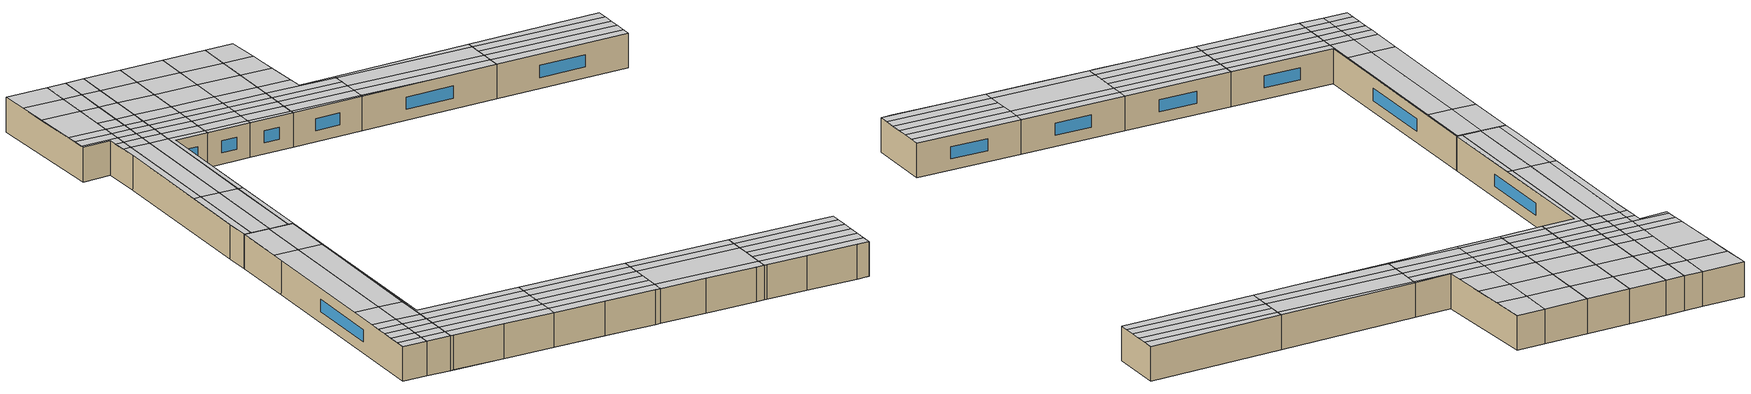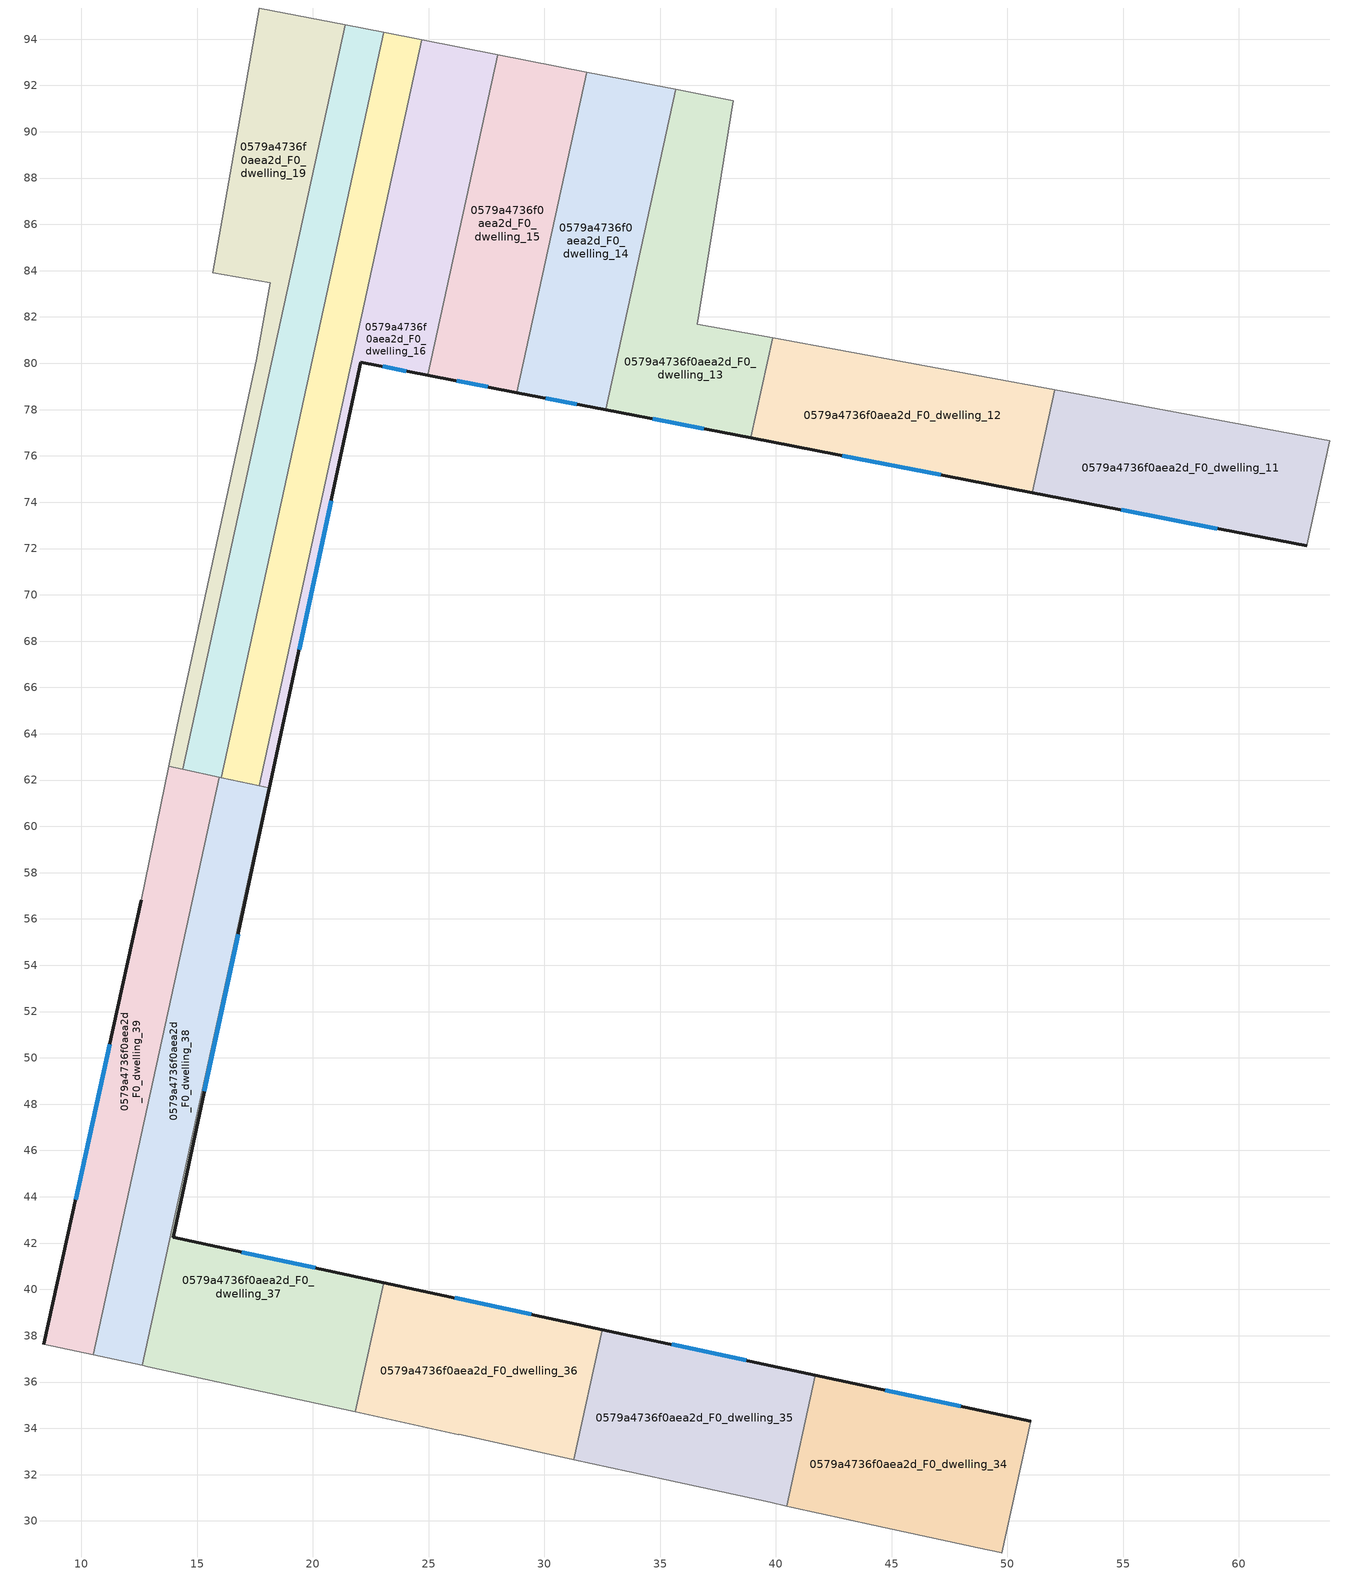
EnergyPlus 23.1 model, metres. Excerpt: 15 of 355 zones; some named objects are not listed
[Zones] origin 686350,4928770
0579a4736f0aea2d_F0_dwelling_11
 floor ground (EU_floor_Construction): 63.92,76.66 62.93,72.12 51.07,74.42 52.04,78.85 z0
 wall outside (EU_wall_Construction): 51.07,74.42 62.93,72.12 z0:3
 wall to 0579a4736f0aea2d_F0_dwelling_12 (EU_wall_Construction): 52.04,78.85 51.07,74.42 z0:3
 wall adiabatic (EU_wall_Construction): 63.92,76.66 52.04,78.85 z0:3
 wall to 0579a4736f0aea2d_F0_dwelling_10 (EU_wall_Construction): 62.93,72.12 63.92,76.66 z0:3
 window (EU_Window_Construction): 54.93,73.67 59.07,72.86 z0.98:2.02
 ceiling to 0579a4736f0aea2d_F1_dwelling_6 (EU_floor_Construction): 63.09,72.87 63.3,73.83 51.51,76.41 51.3,75.44 z3
 ceiling to 0579a4736f0aea2d_F1_dwelling_3 (EU_floor_Construction): 63.71,75.7 63.92,76.66 52.04,78.85 51.92,78.27 z3
 ceiling to 0579a4736f0aea2d_F1_dwelling_7 (EU_floor_Construction): 62.93,72.12 63.09,72.87 51.3,75.44 51.07,74.42 z3
 ceiling to 0579a4736f0aea2d_F1_dwelling_5 (EU_floor_Construction): 63.3,73.83 63.51,74.77 51.71,77.34 51.51,76.41 z3
 ceiling to 0579a4736f0aea2d_F1_dwelling_4 (EU_floor_Construction): 63.51,74.77 63.71,75.7 51.92,78.27 51.71,77.34 z3
0579a4736f0aea2d_F0_dwelling_12
 floor ground (EU_floor_Construction): 52.04,78.85 51.07,74.42 38.92,76.78 39.86,81.09 z0
 wall outside (EU_wall_Construction): 38.92,76.78 51.07,74.42 z0:3
 wall to 0579a4736f0aea2d_F0_dwelling_13 (EU_wall_Construction): 39.86,81.09 38.92,76.78 z0:3
 wall adiabatic (EU_wall_Construction): 52.04,78.85 39.86,81.09 z0:3
 window (EU_Window_Construction): 42.87,76.01 47.12,75.18 z0.98:2.02
 ceiling to 0579a4736f0aea2d_F1_dwelling_7 (EU_floor_Construction): 51.07,74.42 51.3,75.44 39.2,78.08 38.96,76.95 46.54,75.3 z3
 ceiling to 0579a4736f0aea2d_F1_dwelling_6 (EU_floor_Construction): 51.3,75.44 51.51,76.41 39.41,79.04 39.2,78.08 z3
 ceiling to 0579a4736f0aea2d_F1_dwelling_8 (EU_floor_Construction): 46.54,75.3 38.96,76.95 38.92,76.78 z3
 ceiling to 0579a4736f0aea2d_F1_dwelling_3 (EU_floor_Construction): 51.92,78.27 52.04,78.85 39.86,81.09 39.82,80.91 z3
 ceiling adiabatic (EU_roof_Construction): 51.51,76.41 51.92,78.27 39.82,80.91 39.41,79.04 z3
0579a4736f0aea2d_F0_dwelling_13
 floor ground (EU_floor_Construction): 38.16,91.35 36.61,81.7 39.86,81.09 38.92,76.78 32.66,77.99 35.67,91.83 z0
 wall outside (EU_wall_Construction): 32.66,77.99 38.92,76.78 z0:3
 wall to 0579a4736f0aea2d_F0_dwelling_14 (EU_wall_Construction): 35.67,91.83 32.66,77.99 z0:3
 wall adiabatic (EU_wall_Construction): 39.86,81.09 36.61,81.7 38.16,91.35 35.67,91.83 z0:3
 window (EU_Window_Construction): 34.69,77.6 36.88,77.17 z0.98:2.02
 ceiling to 0579a4736f0aea2d_F1_dwelling_6 (EU_floor_Construction): 39.2,78.08 39.41,79.04 33.18,80.4 32.97,79.44 z3
 ceiling to 0579a4736f0aea2d_F1_dwelling_4 (EU_floor_Construction): 39.62,79.98 39.82,80.91 33.59,82.27 33.38,81.34 z3
 ceiling adiabatic (EU_roof_Construction): 39.41,79.04 39.62,79.98 33.38,81.34 33.18,80.4 z3
 ceiling to 0579a4736f0aea2d_F1_dwelling_7 (EU_floor_Construction): 38.96,76.95 39.2,78.08 32.97,79.44 32.72,78.31 z3
 ceiling to 0579a4736f0aea2d_F1_dwelling_2 (EU_floor_Construction): 36.82,83 37.25,85.7 34.47,86.31 33.89,83.63 z3
 ceiling to 0579a4736f0aea2d_F1_dwelling_1 (EU_floor_Construction): 37.25,85.7 37.69,88.41 35.05,88.98 34.47,86.31 z3
 ceiling to 0579a4736f0aea2d_F1_dwelling_0 (EU_floor_Construction): 37.69,88.41 38.16,91.35 35.67,91.83 35.05,88.98 z3
 ceiling to 0579a4736f0aea2d_F1_dwelling_8 (EU_floor_Construction): 38.92,76.78 38.96,76.95 32.72,78.31 32.66,77.99 z3
 ceiling to 0579a4736f0aea2d_F1_dwelling_3 (EU_floor_Construction): 39.82,80.91 39.86,81.09 36.61,81.7 36.82,83 33.89,83.63 33.59,82.27 z3
0579a4736f0aea2d_F0_dwelling_14
 floor ground (EU_floor_Construction): 35.67,91.83 32.66,77.99 28.81,78.74 31.83,92.58 z0
 wall outside (EU_wall_Construction): 28.81,78.74 32.66,77.99 z0:3
 wall to 0579a4736f0aea2d_F0_dwelling_15 (EU_wall_Construction): 31.83,92.58 28.81,78.74 z0:3
 wall adiabatic (EU_wall_Construction): 35.67,91.83 31.83,92.58 z0:3
 window (EU_Window_Construction): 30.06,78.5 31.41,78.24 z0.98:2.02
 ceiling to 0579a4736f0aea2d_F1_dwelling_0 (EU_floor_Construction): 35.05,88.98 35.67,91.83 31.83,92.58 31.23,89.82 z3
 ceiling to 0579a4736f0aea2d_F1_dwelling_2 (EU_floor_Construction): 33.89,83.63 34.47,86.31 30.65,87.14 30.06,84.47 z3
 ceiling to 0579a4736f0aea2d_F1_dwelling_1 (EU_floor_Construction): 34.47,86.31 35.05,88.98 31.23,89.82 30.65,87.14 z3
 ceiling to 0579a4736f0aea2d_F1_dwelling_3 (EU_floor_Construction): 33.59,82.27 33.89,83.63 30.06,84.47 29.76,83.1 z3
 ceiling to 0579a4736f0aea2d_F1_dwelling_7 (EU_floor_Construction): 32.72,78.31 32.97,79.44 29.15,80.27 28.9,79.14 z3
 ceiling to 0579a4736f0aea2d_F1_dwelling_6 (EU_floor_Construction): 32.97,79.44 33.18,80.4 29.36,81.24 29.15,80.27 z3
 ceiling to 0579a4736f0aea2d_F1_dwelling_5 (EU_floor_Construction): 33.18,80.4 33.38,81.34 29.56,82.17 29.36,81.24 z3
 ceiling to 0579a4736f0aea2d_F1_dwelling_4 (EU_floor_Construction): 33.38,81.34 33.59,82.27 29.76,83.1 29.56,82.17 z3
 ceiling to 0579a4736f0aea2d_F1_dwelling_8 (EU_floor_Construction): 32.66,77.99 32.72,78.31 28.9,79.14 28.81,78.74 z3
0579a4736f0aea2d_F0_dwelling_15
 floor ground (EU_floor_Construction): 31.83,92.58 28.81,78.74 24.97,79.48 27.99,93.33 z0
 wall outside (EU_wall_Construction): 24.97,79.48 28.81,78.74 z0:3
 wall to 0579a4736f0aea2d_F0_dwelling_16 (EU_wall_Construction): 27.99,93.33 24.97,79.48 z0:3
 wall adiabatic (EU_wall_Construction): 31.83,92.58 27.99,93.33 z0:3
 window (EU_Window_Construction): 26.22,79.24 27.56,78.98 z0.98:2.02
 ceiling to 0579a4736f0aea2d_F1_dwelling_1 (EU_floor_Construction): 30.65,87.14 31.23,89.82 27.41,90.65 26.82,87.97 z3
 ceiling to 0579a4736f0aea2d_F1_dwelling_0 (EU_floor_Construction): 31.23,89.82 31.83,92.58 27.99,93.33 27.41,90.65 z3
 ceiling to 0579a4736f0aea2d_F1_dwelling_2 (EU_floor_Construction): 30.06,84.47 30.65,87.14 26.82,87.97 26.24,85.3 z3
 ceiling to 0579a4736f0aea2d_F1_dwelling_6 (EU_floor_Construction): 29.15,80.27 29.36,81.24 25.54,82.07 25.33,81.11 z3
 ceiling to 0579a4736f0aea2d_F1_dwelling_3 (EU_floor_Construction): 29.76,83.1 30.06,84.47 26.24,85.3 25.94,83.94 z3
 ceiling to 0579a4736f0aea2d_F1_dwelling_8 (EU_floor_Construction): 28.81,78.74 28.9,79.14 25.08,79.98 24.97,79.48 z3
 ceiling to 0579a4736f0aea2d_F1_dwelling_7 (EU_floor_Construction): 28.9,79.14 29.15,80.27 25.33,81.11 25.08,79.98 z3
 ceiling to 0579a4736f0aea2d_F1_dwelling_4 (EU_floor_Construction): 29.56,82.17 29.76,83.1 25.94,83.94 25.74,83 z3
 ceiling to 0579a4736f0aea2d_F1_dwelling_5 (EU_floor_Construction): 29.36,81.24 29.56,82.17 25.74,83 25.54,82.07 z3
0579a4736f0aea2d_F0_dwelling_16
 floor ground (EU_floor_Construction): 27.99,93.33 24.97,79.48 22.08,80.05 18.13,61.65 17.68,61.75 24.71,93.97 z0
 wall outside (EU_wall_Construction): 18.13,61.65 22.08,80.05 24.97,79.48 z0:3
 wall to 0579a4736f0aea2d_F0_dwelling_17 (EU_wall_Construction): 24.71,93.97 17.68,61.75 z0:3
 wall adiabatic (EU_wall_Construction): 27.99,93.33 24.71,93.97 z0:3
 wall to 0579a4736f0aea2d_F0_dwelling_38 (EU_wall_Construction): 17.68,61.75 18.08,61.66 z0:3
 wall to 0579a4736f0aea2d_F0_dwelling_37 (EU_wall_Construction): 18.08,61.66 18.13,61.65 z0:3
 window (EU_Window_Construction): 23.02,79.86 24.03,79.67 / 19.41,67.63 20.79,74.06 z0.98:2.02
 ceiling to 0579a4736f0aea2d_F1_dwelling_8 (EU_floor_Construction): 19.83,69.57 22.08,80.05 24.97,79.48 25.08,79.98 21.81,80.69 19.41,69.66 z3
 ceiling to 0579a4736f0aea2d_F1_dwelling_9 (EU_floor_Construction): 18.13,61.65 19.83,69.57 19.41,69.66 17.68,61.75 z3
 ceiling to 0579a4736f0aea2d_F1_dwelling_1 (EU_floor_Construction): 26.82,87.97 27.41,90.65 24.14,91.36 23.56,88.69 z3
 ceiling to 0579a4736f0aea2d_F1_dwelling_3 (EU_floor_Construction): 25.94,83.94 26.24,85.3 22.97,86.01 22.68,84.65 z3
 ceiling to 0579a4736f0aea2d_F1_dwelling_0 (EU_floor_Construction): 27.41,90.65 27.99,93.33 24.71,93.97 24.14,91.36 z3
 ceiling to 0579a4736f0aea2d_F1_dwelling_2 (EU_floor_Construction): 26.24,85.3 26.82,87.97 23.56,88.69 22.97,86.01 z3
 ceiling to 0579a4736f0aea2d_F1_dwelling_6 (EU_floor_Construction): 25.33,81.11 25.54,82.07 22.27,82.78 22.06,81.82 z3
 ceiling to 0579a4736f0aea2d_F1_dwelling_7 (EU_floor_Construction): 25.08,79.98 25.33,81.11 22.06,81.82 21.81,80.69 z3
 ceiling to 0579a4736f0aea2d_F1_dwelling_4 (EU_floor_Construction): 25.74,83 25.94,83.94 22.68,84.65 22.47,83.72 z3
 ceiling adiabatic (EU_roof_Construction): 25.54,82.07 25.74,83 22.47,83.72 22.27,82.78 z3
0579a4736f0aea2d_F0_dwelling_17
 floor ground (EU_floor_Construction): 24.71,93.97 17.68,61.75 16.04,62.11 23.06,94.29 z0
 wall to 0579a4736f0aea2d_F0_dwelling_18 (EU_wall_Construction): 23.06,94.29 16.04,62.11 z0:3
 wall adiabatic (EU_wall_Construction): 24.71,93.97 23.06,94.29 z0:3
 wall to 0579a4736f0aea2d_F0_dwelling_38 (EU_wall_Construction): 16.04,62.11 17.68,61.75 z0:3
 ceiling to 0579a4736f0aea2d_F1_dwelling_9 (EU_floor_Construction): 17.68,61.75 19.41,69.66 17.76,70.02 16.04,62.11 z3
 ceiling to 0579a4736f0aea2d_F1_dwelling_8 (EU_floor_Construction): 19.41,69.66 21.81,80.69 20.17,81.05 17.76,70.02 z3
 ceiling to 0579a4736f0aea2d_F1_dwelling_2 (EU_floor_Construction): 22.97,86.01 23.56,88.69 21.91,89.04 21.33,86.37 z3
 ceiling to 0579a4736f0aea2d_F1_dwelling_6 (EU_floor_Construction): 22.06,81.82 22.27,82.78 20.63,83.14 20.42,82.18 z3
 ceiling to 0579a4736f0aea2d_F1_dwelling_1 (EU_floor_Construction): 23.56,88.69 24.14,91.36 22.5,91.72 21.91,89.04 z3
 ceiling to 0579a4736f0aea2d_F1_dwelling_3 (EU_floor_Construction): 22.68,84.65 22.97,86.01 21.33,86.37 21.03,85.01 z3
 ceiling to 0579a4736f0aea2d_F1_dwelling_0 (EU_floor_Construction): 24.14,91.36 24.71,93.97 23.06,94.29 22.5,91.72 z3
 ceiling to 0579a4736f0aea2d_F1_dwelling_7 (EU_floor_Construction): 21.81,80.69 22.06,81.82 20.42,82.18 20.17,81.05 z3
 ceiling adiabatic (EU_roof_Construction): 22.27,82.78 22.47,83.72 20.83,84.08 20.63,83.14 z3
 ceiling to 0579a4736f0aea2d_F1_dwelling_4 (EU_floor_Construction): 22.47,83.72 22.68,84.65 21.03,85.01 20.83,84.08 z3
0579a4736f0aea2d_F0_dwelling_18
 floor ground (EU_floor_Construction): 23.06,94.29 16.04,62.11 14.39,62.47 21.41,94.62 z0
 wall to 0579a4736f0aea2d_F0_dwelling_19 (EU_wall_Construction): 21.41,94.62 14.39,62.47 z0:3
 wall adiabatic (EU_wall_Construction): 23.06,94.29 21.41,94.62 z0:3
 wall to 0579a4736f0aea2d_F0_dwelling_39 (EU_wall_Construction): 14.39,62.47 15.96,62.12 z0:3
 wall to 0579a4736f0aea2d_F0_dwelling_38 (EU_wall_Construction): 15.96,62.12 16.04,62.11 z0:3
 ceiling to 0579a4736f0aea2d_F1_dwelling_5 (EU_floor_Construction): 20.63,83.14 20.83,84.08 19.18,84.43 18.98,83.5 z3
 ceiling to 0579a4736f0aea2d_F1_dwelling_8 (EU_floor_Construction): 17.76,70.02 20.17,81.05 18.52,81.41 16.12,70.38 z3
 ceiling to 0579a4736f0aea2d_F1_dwelling_9 (EU_floor_Construction): 16.04,62.11 17.76,70.02 16.12,70.38 14.39,62.47 z3
 ceiling to 0579a4736f0aea2d_F1_dwelling_1 (EU_floor_Construction): 21.91,89.04 22.5,91.72 20.85,92.08 20.27,89.4 z3
 ceiling to 0579a4736f0aea2d_F1_dwelling_7 (EU_floor_Construction): 20.17,81.05 20.42,82.18 18.77,82.54 18.52,81.41 z3
 ceiling to 0579a4736f0aea2d_F1_dwelling_2 (EU_floor_Construction): 21.33,86.37 21.91,89.04 20.27,89.4 19.69,86.73 z3
 ceiling to 0579a4736f0aea2d_F1_dwelling_0 (EU_floor_Construction): 22.5,91.72 23.06,94.29 21.41,94.62 20.85,92.08 z3
 ceiling adiabatic (EU_roof_Construction): 20.42,82.18 20.63,83.14 18.98,83.5 18.77,82.54 z3
 ceiling to 0579a4736f0aea2d_F1_dwelling_3 (EU_floor_Construction): 21.03,85.01 21.33,86.37 19.69,86.73 19.39,85.37 z3
 ceiling to 0579a4736f0aea2d_F1_dwelling_4 (EU_floor_Construction): 20.83,84.08 21.03,85.01 19.39,85.37 19.18,84.43 z3
0579a4736f0aea2d_F0_dwelling_19
 floor ground (EU_floor_Construction): 21.41,94.62 14.39,62.47 13.78,62.6 14.23,64.78 17.56,80.11 18.16,83.49 15.69,83.92 17.68,95.35 z0
 wall adiabatic (EU_wall_Construction): 21.41,94.62 17.68,95.35 15.69,83.92 18.16,83.49 17.56,80.11 14.23,64.78 13.78,62.6 z0:3
 wall to 0579a4736f0aea2d_F0_dwelling_39 (EU_wall_Construction): 13.78,62.6 14.39,62.47 z0:3
 ceiling to 0579a4736f0aea2d_F1_dwelling_1 (EU_floor_Construction): 20.27,89.4 20.85,92.08 17.25,92.87 16.78,90.17 z3
 ceiling to 0579a4736f0aea2d_F1_dwelling_5 (EU_floor_Construction): 18.98,83.5 19.18,84.43 15.9,85.15 15.74,84.21 z3
 ceiling to 0579a4736f0aea2d_F1_dwelling_0 (EU_floor_Construction): 20.85,92.08 21.41,94.62 17.68,95.35 17.25,92.87 z3
 ceiling to 0579a4736f0aea2d_F1_dwelling_8 (EU_floor_Construction): 16.12,70.38 18.52,81.41 17.82,81.56 17.56,80.11 15.47,70.52 z3
 ceiling to 0579a4736f0aea2d_F1_dwelling_9 (EU_floor_Construction): 14.39,62.47 16.12,70.38 15.47,70.52 14.23,64.78 13.78,62.6 z3
 ceiling to 0579a4736f0aea2d_F1_dwelling_7 (EU_floor_Construction): 18.52,81.41 18.77,82.54 18.02,82.7 17.82,81.56 z3
 ceiling to 0579a4736f0aea2d_F1_dwelling_4 (EU_floor_Construction): 19.18,84.43 19.39,85.37 16.07,86.09 15.9,85.15 z3
 ceiling adiabatic (EU_roof_Construction): 17.56,80.11 18.02,82.7 18.77,82.54 18.98,83.5 15.74,84.21 16.07,86.09 19.39,85.37 20.27,89.4 16.78,90.17 15.69,83.92 18.16,83.49 z3
0579a4736f0aea2d_F0_dwelling_34
 floor ground (EU_floor_Construction): 51.01,34.3 49.77,28.62 40.67,30.6 40.48,30.64 41.71,36.29 z0
 wall outside (EU_wall_Construction): 51.01,34.3 41.71,36.29 z0:3
 wall to 0579a4736f0aea2d_F0_dwelling_35 (EU_wall_Construction): 41.71,36.29 40.48,30.64 z0:3
 wall to 0579a4736f0aea2d_F0_dwelling_33 (EU_wall_Construction): 49.77,28.62 51.01,34.3 z0:3
 wall to 0579a4736f0aea2d_F0_dwelling_51 (EU_wall_Construction): 44.23,29.82 48.71,28.84 z0:3
 wall to 0579a4736f0aea2d_F0_dwelling_52 (EU_wall_Construction): 40.48,30.64 40.67,30.6 44.23,29.82 z0:3
 wall to 0579a4736f0aea2d_F0_dwelling_50 (EU_wall_Construction): 48.71,28.84 49.77,28.62 z0:3
 window (EU_Window_Construction): 47.98,34.95 44.73,35.64 z0.98:2.02
 ceiling to 0579a4736f0aea2d_F1_dwelling_13 (EU_floor_Construction): 50.39,31.48 50.61,32.46 41.32,34.48 41.1,33.5 z3
 ceiling to 0579a4736f0aea2d_F1_dwelling_12 (EU_floor_Construction): 50.61,32.46 50.82,33.43 41.53,35.46 41.32,34.48 z3
 ceiling to 0579a4736f0aea2d_F1_dwelling_15 (EU_floor_Construction): 49.97,29.52 50.18,30.5 40.89,32.53 40.68,31.55 z3
 ceiling to 0579a4736f0aea2d_F1_dwelling_14 (EU_floor_Construction): 50.18,30.5 50.39,31.48 41.1,33.5 40.89,32.53 z3
 ceiling adiabatic (EU_roof_Construction): 50.82,33.43 51.01,34.3 41.71,36.29 41.53,35.46 z3
 ceiling to 0579a4736f0aea2d_F1_dwelling_16 (EU_floor_Construction): 49.77,28.62 49.97,29.52 40.68,31.55 40.48,30.64 40.67,30.6 z3
0579a4736f0aea2d_F0_dwelling_35
 floor ground (EU_floor_Construction): 41.71,36.29 40.48,30.64 31.28,32.65 32.51,38.27 z0
 wall outside (EU_wall_Construction): 41.71,36.29 32.51,38.27 z0:3
 wall to 0579a4736f0aea2d_F0_dwelling_36 (EU_wall_Construction): 32.51,38.27 31.28,32.65 z0:3
 wall to 0579a4736f0aea2d_F0_dwelling_53 (EU_wall_Construction): 35.27,31.78 39.75,30.8 z0:3
 wall to 0579a4736f0aea2d_F0_dwelling_54 (EU_wall_Construction): 31.28,32.65 35.27,31.78 z0:3
 wall to 0579a4736f0aea2d_F0_dwelling_52 (EU_wall_Construction): 39.75,30.8 40.48,30.64 z0:3
 window (EU_Window_Construction): 38.72,36.93 35.5,37.62 z0.98:2.02
 ceiling to 0579a4736f0aea2d_F1_dwelling_12 (EU_floor_Construction): 41.32,34.48 41.53,35.46 32.33,37.47 32.12,36.49 z3
 ceiling to 0579a4736f0aea2d_F1_dwelling_16 (EU_floor_Construction): 40.48,30.64 40.68,31.55 31.48,33.55 31.28,32.65 z3
 ceiling adiabatic (EU_roof_Construction): 40.68,31.55 41.32,34.48 32.12,36.49 32.33,37.47 41.53,35.46 41.71,36.29 32.51,38.27 31.48,33.55 z3
0579a4736f0aea2d_F0_dwelling_36
 floor ground (EU_floor_Construction): 32.51,38.27 31.28,32.65 21.84,34.71 23.06,40.3 z0
 wall outside (EU_wall_Construction): 32.51,38.27 23.06,40.3 z0:3
 wall to 0579a4736f0aea2d_F0_dwelling_37 (EU_wall_Construction): 23.06,40.3 21.84,34.71 z0:3
 wall to 0579a4736f0aea2d_F0_dwelling_55 (EU_wall_Construction): 26.31,33.73 30.79,32.76 z0:3
 wall to 0579a4736f0aea2d_F0_dwelling_56 (EU_wall_Construction): 21.84,34.71 26.31,33.73 z0:3
 wall to 0579a4736f0aea2d_F0_dwelling_54 (EU_wall_Construction): 30.79,32.76 31.28,32.65 z0:3
 window (EU_Window_Construction): 29.43,38.93 26.13,39.64 z0.98:2.02
 ceiling to 0579a4736f0aea2d_F1_dwelling_12 (EU_floor_Construction): 32.12,36.49 32.33,37.47 22.89,39.53 22.68,38.55 z3
 ceiling to 0579a4736f0aea2d_F1_dwelling_14 (EU_floor_Construction): 31.69,34.53 31.91,35.51 22.46,37.57 22.25,36.59 z3
 ceiling to 0579a4736f0aea2d_F1_dwelling_13 (EU_floor_Construction): 31.91,35.51 32.12,36.49 22.68,38.55 22.46,37.57 z3
 ceiling to 0579a4736f0aea2d_F1_dwelling_11 (EU_floor_Construction): 32.33,37.47 32.51,38.27 23.06,40.3 22.89,39.53 z3
 ceiling to 0579a4736f0aea2d_F1_dwelling_15 (EU_floor_Construction): 31.48,33.55 31.69,34.53 22.25,36.59 22.04,35.61 z3
 ceiling to 0579a4736f0aea2d_F1_dwelling_16 (EU_floor_Construction): 31.28,32.65 31.48,33.55 22.04,35.61 21.84,34.71 z3
0579a4736f0aea2d_F0_dwelling_37
 floor ground (EU_floor_Construction): 18.13,61.65 13.97,42.25 23.06,40.3 21.84,34.71 12.64,36.71 18.08,61.66 z0
 wall outside (EU_wall_Construction): 23.06,40.3 13.97,42.25 18.13,61.65 z0:3
 wall to 0579a4736f0aea2d_F0_dwelling_38 (EU_wall_Construction): 18.08,61.66 12.64,36.71 z0:3
 wall to 0579a4736f0aea2d_F0_dwelling_58 (EU_wall_Construction): 12.86,36.67 17.34,35.69 z0:3
 wall to 0579a4736f0aea2d_F0_dwelling_57 (EU_wall_Construction): 17.34,35.69 21.82,34.71 z0:3
 wall to 0579a4736f0aea2d_F0_dwelling_59 (EU_wall_Construction): 12.64,36.71 12.86,36.67 z0:3
 wall to 0579a4736f0aea2d_F0_dwelling_56 (EU_wall_Construction): 21.82,34.71 21.84,34.71 z0:3
 window (EU_Window_Construction): 15.32,48.56 16.78,55.34 / 20.1,40.93 16.92,41.61 z0.98:2.02
 ceiling to 0579a4736f0aea2d_F1_dwelling_14 (EU_floor_Construction): 22.25,36.59 22.46,37.57 13.26,39.58 13.05,38.6 z3
 ceiling to 0579a4736f0aea2d_F1_dwelling_12 (EU_floor_Construction): 22.68,38.55 22.89,39.53 13.69,41.53 13.47,40.55 z3
 ceiling to 0579a4736f0aea2d_F1_dwelling_13 (EU_floor_Construction): 22.46,37.57 22.68,38.55 13.47,40.55 13.26,39.58 z3
 ceiling to 0579a4736f0aea2d_F1_dwelling_9 (EU_floor_Construction): 17.13,56.97 18.13,61.65 18.08,61.66 17.06,56.98 z3
 ceiling to 0579a4736f0aea2d_F1_dwelling_11 (EU_floor_Construction): 22.89,39.53 23.06,40.3 13.97,42.25 14.41,44.29 14.29,44.31 13.69,41.53 z3
 ceiling to 0579a4736f0aea2d_F1_dwelling_10 (EU_floor_Construction): 14.41,44.29 17.13,56.97 17.06,56.98 14.29,44.31 z3
 ceiling to 0579a4736f0aea2d_F1_dwelling_16 (EU_floor_Construction): 21.84,34.71 22.04,35.61 12.83,37.62 12.64,36.71 z3
 ceiling adiabatic (EU_roof_Construction): 22.04,35.61 22.25,36.59 13.05,38.6 12.83,37.62 z3
0579a4736f0aea2d_F0_dwelling_38
 floor ground (EU_floor_Construction): 18.08,61.66 12.64,36.71 10.52,37.18 15.96,62.12 z0
 wall to 0579a4736f0aea2d_F0_dwelling_39 (EU_wall_Construction): 15.96,62.12 10.52,37.18 z0:3
 wall to 0579a4736f0aea2d_F0_dwelling_59 (EU_wall_Construction): 10.52,37.18 12.64,36.71 z0:3
 ceiling to 0579a4736f0aea2d_F1_dwelling_10 (EU_floor_Construction): 14.29,44.31 17.06,56.98 14.94,57.45 12.17,44.78 z3
 ceiling to 0579a4736f0aea2d_F1_dwelling_9 (EU_floor_Construction): 17.06,56.98 18.08,61.66 16.04,62.11 15.96,62.12 14.94,57.45 z3
 ceiling to 0579a4736f0aea2d_F1_dwelling_11 (EU_floor_Construction): 13.69,41.53 14.29,44.31 12.17,44.78 11.57,42 z3
 ceiling to 0579a4736f0aea2d_F1_dwelling_14 (EU_floor_Construction): 13.05,38.6 13.26,39.58 11.14,40.04 10.93,39.06 z3
 ceiling to 0579a4736f0aea2d_F1_dwelling_12 (EU_floor_Construction): 13.47,40.55 13.69,41.53 11.57,42 11.35,41.02 z3
 ceiling to 0579a4736f0aea2d_F1_dwelling_13 (EU_floor_Construction): 13.26,39.58 13.47,40.55 11.35,41.02 11.14,40.04 z3
 ceiling adiabatic (EU_roof_Construction): 12.83,37.62 13.05,38.6 10.93,39.06 10.71,38.09 z3
 ceiling to 0579a4736f0aea2d_F1_dwelling_16 (EU_floor_Construction): 12.64,36.71 12.83,37.62 10.71,38.08 10.52,37.18 z3
0579a4736f0aea2d_F0_dwelling_39
 floor ground (EU_floor_Construction): 15.96,62.12 10.52,37.18 8.39,37.64 12.6,56.82 13.78,62.6 z0
 wall outside (EU_wall_Construction): 12.6,56.82 8.39,37.64 z0:3
 wall adiabatic (EU_wall_Construction): 13.78,62.6 12.6,56.82 z0:3
 wall to 0579a4736f0aea2d_F0_dwelling_59 (EU_wall_Construction): 8.39,37.64 10.52,37.18 z0:3
 window (EU_Window_Construction): 11.23,50.58 9.76,43.88 z0.98:2.02
 ceiling to 0579a4736f0aea2d_F1_dwelling_10 (EU_floor_Construction): 12.17,44.78 14.94,57.45 12.82,57.91 12.6,56.82 10.06,45.24 z3
 ceiling to 0579a4736f0aea2d_F1_dwelling_14 (EU_floor_Construction): 10.93,39.06 11.14,40.04 9.02,40.5 8.8,39.52 z3
 ceiling to 0579a4736f0aea2d_F1_dwelling_12 (EU_floor_Construction): 11.35,41.02 11.57,42 9.45,42.46 9.23,41.48 z3
 ceiling to 0579a4736f0aea2d_F1_dwelling_15 (EU_floor_Construction): 10.71,38.08 10.93,39.06 8.8,39.52 8.59,38.55 z3
 ceiling to 0579a4736f0aea2d_F1_dwelling_9 (EU_floor_Construction): 14.94,57.45 15.96,62.12 13.78,62.6 12.82,57.91 z3
 ceiling to 0579a4736f0aea2d_F1_dwelling_13 (EU_floor_Construction): 11.14,40.04 11.35,41.02 9.23,41.48 9.02,40.5 z3
 ceiling to 0579a4736f0aea2d_F1_dwelling_11 (EU_floor_Construction): 11.57,42 12.17,44.78 10.06,45.24 9.45,42.46 z3
 ceiling to 0579a4736f0aea2d_F1_dwelling_16 (EU_floor_Construction): 10.52,37.18 10.71,38.08 8.59,38.55 8.39,37.64 z3
[Building]
EU S2 Campaign: North Axis=0; Terrain=City; Solar Distribution=FullExterior
[Site:Location]
Bologna: Latitude=44.5; Longitude=11.25; Time Zone=1; Elevation=37
[SizingPeriod:WeatherFileDays]
AnnualSizingPeriod: Begin Month=1; Begin Day of Month=1; End Month=12; End Day of Month=31; Day of Week for Start Day=Monday; Use Weather File Daylight Saving Period=No; Use Weather File Rain and Snow Indicators=No
[MATERIAL]
EU_InternalMass_Material: Roughness=MediumRough; Thickness=0.1; Conductivity=1; Density=1800; Specific Heat=900; Thermal Absorptance=0.9; Solar Absorptance=0.7; Visible Absorptance=0.7
[MATERIAL:NOMASS] Roughness=MediumRough; Thermal Absorptance=0.9; Solar Absorptance=0.7; Visible Absorptance=0.7
Name | Thermal Resistance
EU_wall_NoMass | 0.905828
EU_roof_NoMass | 0.37593
EU_floor_NoMass | 0.67114
[WINDOWMATERIAL:SIMPLEGLAZINGSYSTEM]
EU_Window_SimpleGlazing: UFactor=4.52486; Solar Heat Gain Coefficient=0.85; Visible Transmittance=0.85
[CONSTRUCTION]
EU_wall_Construction: EU_wall_NoMass
EU_roof_Construction: EU_roof_NoMass
EU_floor_Construction: EU_floor_NoMass
EU_Window_Construction: EU_Window_SimpleGlazing
EU_InternalMass_Construction: EU_InternalMass_Material
[ZONE] Type=1; Multiplier=1; Ceiling Height=autocalculate; Floor Area=autocalculate; Part of Total Floor Area=Yes
Name | Volume
0579a4736f0aea2d_F0_dwelling_11; 0579a4736f0aea2d_F0_dwelling_12 | 166.28
0579a4736f0aea2d_F0_dwelling_13 | 166.302
0579a4736f0aea2d_F0_dwelling_14 | 166.274
0579a4736f0aea2d_F0_dwelling_15; 0579a4736f0aea2d_F0_dwelling_18 | 166.323
0579a4736f0aea2d_F0_dwelling_16; 0579a4736f0aea2d_F0_dwelling_37; 0579a4736f0aea2d_F0_dwelling_38 | 166.296
0579a4736f0aea2d_F0_dwelling_17 | 166.295
0579a4736f0aea2d_F0_dwelling_19 | 166.286
0579a4736f0aea2d_F0_dwelling_34 | 165.405
0579a4736f0aea2d_F0_dwelling_35 | 162.823
0579a4736f0aea2d_F0_dwelling_36 | 166.304
0579a4736f0aea2d_F0_dwelling_39 | 166.306
[INTERNALMASS] Construction=EU_InternalMass_Construction
Name | Zone or ZoneList | Surface Area
0579a4736f0aea2d_F0_dwelling_11_EU_InternalMass | 0579a4736f0aea2d_F0_dwelling_11 | 55.4263
0579a4736f0aea2d_F0_dwelling_12_EU_InternalMass | 0579a4736f0aea2d_F0_dwelling_12 | 55.4267
0579a4736f0aea2d_F0_dwelling_13_EU_InternalMass | 0579a4736f0aea2d_F0_dwelling_13 | 55.4339
0579a4736f0aea2d_F0_dwelling_14_EU_InternalMass | 0579a4736f0aea2d_F0_dwelling_14 | 55.4246
0579a4736f0aea2d_F0_dwelling_15_EU_InternalMass | 0579a4736f0aea2d_F0_dwelling_15 | 55.441
0579a4736f0aea2d_F0_dwelling_16_EU_InternalMass | 0579a4736f0aea2d_F0_dwelling_16 | 55.4317
0579a4736f0aea2d_F0_dwelling_17_EU_InternalMass | 0579a4736f0aea2d_F0_dwelling_17 | 55.4318
0579a4736f0aea2d_F0_dwelling_18_EU_InternalMass | 0579a4736f0aea2d_F0_dwelling_18 | 55.4411
0579a4736f0aea2d_F0_dwelling_19_EU_InternalMass | 0579a4736f0aea2d_F0_dwelling_19 | 55.4284
0579a4736f0aea2d_F0_dwelling_34_EU_InternalMass | 0579a4736f0aea2d_F0_dwelling_34 | 55.1354
0579a4736f0aea2d_F0_dwelling_35_EU_InternalMass | 0579a4736f0aea2d_F0_dwelling_35 | 54.2681
0579a4736f0aea2d_F0_dwelling_36_EU_InternalMass | 0579a4736f0aea2d_F0_dwelling_36 | 55.4346
0579a4736f0aea2d_F0_dwelling_37_EU_InternalMass | 0579a4736f0aea2d_F0_dwelling_37 | 55.4317
0579a4736f0aea2d_F0_dwelling_38_EU_InternalMass | 0579a4736f0aea2d_F0_dwelling_38 | 55.4322
0579a4736f0aea2d_F0_dwelling_39_EU_InternalMass | 0579a4736f0aea2d_F0_dwelling_39 | 55.435
[OTHEREQUIPMENT] Fuel Type=Electricity; Design Level Calculation Method=Watts/Area; Power per Zone Floor Area=1; Fraction Latent=0; Fraction Radiant=0; Fraction Lost=0; Carbon Dioxide Generation Rate=0; EndUse Subcategory=EU_Step8_InternalGains
Name | Zone or ZoneList or Space or SpaceList | Schedule
EU_Step8_InternalGain_0579a4736f0aea2d_F0_dwelling_11_f000 | 0579a4736f0aea2d_F0_dwelling_11 | EU_Step8_GainSchedule_0579a4736f0aea2d_F0_dwelling_11_f000
EU_Step8_InternalGain_0579a4736f0aea2d_F0_dwelling_12_f000 | 0579a4736f0aea2d_F0_dwelling_12 | EU_Step8_GainSchedule_0579a4736f0aea2d_F0_dwelling_12_f000
EU_Step8_InternalGain_0579a4736f0aea2d_F0_dwelling_13_f000 | 0579a4736f0aea2d_F0_dwelling_13 | EU_Step8_GainSchedule_0579a4736f0aea2d_F0_dwelling_13_f000
EU_Step8_InternalGain_0579a4736f0aea2d_F0_dwelling_14_f000 | 0579a4736f0aea2d_F0_dwelling_14 | EU_Step8_GainSchedule_0579a4736f0aea2d_F0_dwelling_14_f000
EU_Step8_InternalGain_0579a4736f0aea2d_F0_dwelling_15_f000 | 0579a4736f0aea2d_F0_dwelling_15 | EU_Step8_GainSchedule_0579a4736f0aea2d_F0_dwelling_15_f000
EU_Step8_InternalGain_0579a4736f0aea2d_F0_dwelling_16_f000 | 0579a4736f0aea2d_F0_dwelling_16 | EU_Step8_GainSchedule_0579a4736f0aea2d_F0_dwelling_16_f000
EU_Step8_InternalGain_0579a4736f0aea2d_F0_dwelling_17_f000 | 0579a4736f0aea2d_F0_dwelling_17 | EU_Step8_GainSchedule_0579a4736f0aea2d_F0_dwelling_17_f000
EU_Step8_InternalGain_0579a4736f0aea2d_F0_dwelling_18_f000 | 0579a4736f0aea2d_F0_dwelling_18 | EU_Step8_GainSchedule_0579a4736f0aea2d_F0_dwelling_18_f000
EU_Step8_InternalGain_0579a4736f0aea2d_F0_dwelling_19_f000 | 0579a4736f0aea2d_F0_dwelling_19 | EU_Step8_GainSchedule_0579a4736f0aea2d_F0_dwelling_19_f000
EU_Step8_InternalGain_0579a4736f0aea2d_F0_dwelling_34_f000 | 0579a4736f0aea2d_F0_dwelling_34 | EU_Step8_GainSchedule_0579a4736f0aea2d_F0_dwelling_34_f000
EU_Step8_InternalGain_0579a4736f0aea2d_F0_dwelling_35_f000 | 0579a4736f0aea2d_F0_dwelling_35 | EU_Step8_GainSchedule_0579a4736f0aea2d_F0_dwelling_35_f000
EU_Step8_InternalGain_0579a4736f0aea2d_F0_dwelling_36_f000 | 0579a4736f0aea2d_F0_dwelling_36 | EU_Step8_GainSchedule_0579a4736f0aea2d_F0_dwelling_36_f000
EU_Step8_InternalGain_0579a4736f0aea2d_F0_dwelling_37_f000 | 0579a4736f0aea2d_F0_dwelling_37 | EU_Step8_GainSchedule_0579a4736f0aea2d_F0_dwelling_37_f000
EU_Step8_InternalGain_0579a4736f0aea2d_F0_dwelling_38_f000 | 0579a4736f0aea2d_F0_dwelling_38 | EU_Step8_GainSchedule_0579a4736f0aea2d_F0_dwelling_38_f000
EU_Step8_InternalGain_0579a4736f0aea2d_F0_dwelling_39_f000 | 0579a4736f0aea2d_F0_dwelling_39 | EU_Step8_GainSchedule_0579a4736f0aea2d_F0_dwelling_39_f000
[ZONEVENTILATION:DESIGNFLOWRATE] Schedule=EU_AlwaysOn; Design Flow Rate Calculation Method=AirChanges/Hour; Air Changes per Hour=0.73129; Ventilation Type=Natural; Fan Pressure Rise=0; Fan Total Efficiency=1; Constant Term Coefficient=1; Temperature Term Coefficient=0; Velocity Term Coefficient=0; Velocity Squared Term Coefficient=0; Minimum Indoor Temperature=-100; Maximum Indoor Temperature=100; Delta Temperature=-100; Minimum Outdoor Temperature=-100; Maximum Outdoor Temperature=100; Maximum Wind Speed=40
Name | Zone or ZoneList or Space or SpaceList
EU_ConstantAir_0579a4736f0aea2d_F0_dwelling_11 | 0579a4736f0aea2d_F0_dwelling_11
EU_ConstantAir_0579a4736f0aea2d_F0_dwelling_12 | 0579a4736f0aea2d_F0_dwelling_12
EU_ConstantAir_0579a4736f0aea2d_F0_dwelling_13 | 0579a4736f0aea2d_F0_dwelling_13
EU_ConstantAir_0579a4736f0aea2d_F0_dwelling_14 | 0579a4736f0aea2d_F0_dwelling_14
EU_ConstantAir_0579a4736f0aea2d_F0_dwelling_15 | 0579a4736f0aea2d_F0_dwelling_15
EU_ConstantAir_0579a4736f0aea2d_F0_dwelling_16 | 0579a4736f0aea2d_F0_dwelling_16
EU_ConstantAir_0579a4736f0aea2d_F0_dwelling_17 | 0579a4736f0aea2d_F0_dwelling_17
EU_ConstantAir_0579a4736f0aea2d_F0_dwelling_18 | 0579a4736f0aea2d_F0_dwelling_18
EU_ConstantAir_0579a4736f0aea2d_F0_dwelling_19 | 0579a4736f0aea2d_F0_dwelling_19
EU_ConstantAir_0579a4736f0aea2d_F0_dwelling_34 | 0579a4736f0aea2d_F0_dwelling_34
EU_ConstantAir_0579a4736f0aea2d_F0_dwelling_35 | 0579a4736f0aea2d_F0_dwelling_35
EU_ConstantAir_0579a4736f0aea2d_F0_dwelling_36 | 0579a4736f0aea2d_F0_dwelling_36
EU_ConstantAir_0579a4736f0aea2d_F0_dwelling_37 | 0579a4736f0aea2d_F0_dwelling_37
EU_ConstantAir_0579a4736f0aea2d_F0_dwelling_38 | 0579a4736f0aea2d_F0_dwelling_38
EU_ConstantAir_0579a4736f0aea2d_F0_dwelling_39 | 0579a4736f0aea2d_F0_dwelling_39
[HVACTEMPLATE:ZONE:IDEALLOADSAIRSYSTEM] System Availability Schedule=EU_AlwaysOn; Maximum Heating Supply Air Temperature=50; Minimum Cooling Supply Air Temperature=13; Maximum Heating Supply Air Humidity Ratio=0.0156; Minimum Cooling Supply Air Humidity Ratio=0.0077; Heating Limit=NoLimit; Cooling Limit=NoLimit; Heating Availability Schedule=EU_AlwaysOn; Cooling Availability Schedule=EU_CoolingOff; Dehumidification Control Type=ConstantSensibleHeatRatio; Cooling Sensible Heat Ratio=0.7; Dehumidification Setpoint=60; Humidification Control Type=None; Humidification Setpoint=30; Outdoor Air Method=None; Outdoor Air Flow Rate per Person=0.00944; Outdoor Air Flow Rate per Zone Floor Area=0; Outdoor Air Flow Rate per Zone=0; Demand Controlled Ventilation Type=None; Outdoor Air Economizer Type=NoEconomizer; Heat Recovery Type=None; Sensible Heat Recovery Effectiveness=0.7; Latent Heat Recovery Effectiveness=0.65
Name | Template Thermostat
0579a4736f0aea2d_F0_dwelling_11 | EU_HeatOnly_0579a4736f0aea2d_F0_dwelling_11
0579a4736f0aea2d_F0_dwelling_12 | EU_HeatOnly_0579a4736f0aea2d_F0_dwelling_12
0579a4736f0aea2d_F0_dwelling_13 | EU_HeatOnly_0579a4736f0aea2d_F0_dwelling_13
0579a4736f0aea2d_F0_dwelling_14 | EU_HeatOnly_0579a4736f0aea2d_F0_dwelling_14
0579a4736f0aea2d_F0_dwelling_15 | EU_HeatOnly_0579a4736f0aea2d_F0_dwelling_15
0579a4736f0aea2d_F0_dwelling_16 | EU_HeatOnly_0579a4736f0aea2d_F0_dwelling_16
0579a4736f0aea2d_F0_dwelling_17 | EU_HeatOnly_0579a4736f0aea2d_F0_dwelling_17
0579a4736f0aea2d_F0_dwelling_18 | EU_HeatOnly_0579a4736f0aea2d_F0_dwelling_18
0579a4736f0aea2d_F0_dwelling_19 | EU_HeatOnly_0579a4736f0aea2d_F0_dwelling_19
0579a4736f0aea2d_F0_dwelling_34 | EU_HeatOnly_0579a4736f0aea2d_F0_dwelling_34
0579a4736f0aea2d_F0_dwelling_35 | EU_HeatOnly_0579a4736f0aea2d_F0_dwelling_35
0579a4736f0aea2d_F0_dwelling_36 | EU_HeatOnly_0579a4736f0aea2d_F0_dwelling_36
0579a4736f0aea2d_F0_dwelling_37 | EU_HeatOnly_0579a4736f0aea2d_F0_dwelling_37
0579a4736f0aea2d_F0_dwelling_38 | EU_HeatOnly_0579a4736f0aea2d_F0_dwelling_38
0579a4736f0aea2d_F0_dwelling_39 | EU_HeatOnly_0579a4736f0aea2d_F0_dwelling_39
[SIZING:ZONE] Zone Cooling Design Supply Air Temperature Input Method=SupplyAirTemperature; Zone Cooling Design Supply Air Temperature=13; Zone Heating Design Supply Air Temperature Input Method=SupplyAirTemperature; Zone Heating Design Supply Air Temperature=50; Zone Cooling Design Supply Air Humidity Ratio=0.008; Zone Heating Design Supply Air Humidity Ratio=0.008; Cooling Design Air Flow Method=DesignDay; Cooling Design Air Flow Rate=0; Cooling Minimum Air Flow per Zone Floor Area=0.000762; Cooling Minimum Air Flow=0; Cooling Minimum Air Flow Fraction=0.2; Heating Design Air Flow Method=DesignDay; Heating Design Air Flow Rate=0; Heating Maximum Air Flow per Zone Floor Area=0.002032; Heating Maximum Air Flow=0.141576; Heating Maximum Air Flow Fraction=0.3; Account for Dedicated Outdoor Air System=No; Dedicated Outdoor Air System Control Strategy=NeutralSupplyAir; Dedicated Outdoor Air Low Setpoint Temperature for Design=autosize; Dedicated Outdoor Air High Setpoint Temperature for Design=autosize; Zone Load Sizing Method=Sensible Load Only No Latent Load; Zone Latent Cooling Design Supply Air Humidity Ratio Input Method=HumidityRatioDifference; Zone Cooling Design Supply Air Humidity Ratio Difference=0.005; Zone Latent Heating Design Supply Air Humidity Ratio Input Method=HumidityRatioDifference; Zone Humidification Design Supply Air Humidity Ratio Difference=0.005
0579a4736f0aea2d_F0_dwelling_11; 0579a4736f0aea2d_F0_dwelling_12; 0579a4736f0aea2d_F0_dwelling_13; 0579a4736f0aea2d_F0_dwelling_14; 0579a4736f0aea2d_F0_dwelling_15; 0579a4736f0aea2d_F0_dwelling_16; 0579a4736f0aea2d_F0_dwelling_17; 0579a4736f0aea2d_F0_dwelling_18; 0579a4736f0aea2d_F0_dwelling_19; 0579a4736f0aea2d_F0_dwelling_34; 0579a4736f0aea2d_F0_dwelling_35; 0579a4736f0aea2d_F0_dwelling_36; 0579a4736f0aea2d_F0_dwelling_37; 0579a4736f0aea2d_F0_dwelling_38; 0579a4736f0aea2d_F0_dwelling_39
[SCHEDULE:CONSTANT]
Name | Hourly Value
EU_AlwaysOn | 1
EU_CoolingOff | 0
[SCHEDULE:FILE] Column Number=1; Rows to Skip at Top=0; Number of Hours of Data=8760; Column Separator=Comma; Interpolate to Timestep=No; Minutes per Item=60; Adjust Schedule for Daylight Savings=Yes
Name | File
EU_Step8_GainSchedule_0579a4736f0aea2d_F0_dwelling_11_f000 | ../../schedules/0579a4736f0aea2d/0579a4736f0aea2d_F0_dwelling_11_f000_gain.csv
EU_Step8_GainSchedule_0579a4736f0aea2d_F0_dwelling_12_f000 | ../../schedules/0579a4736f0aea2d/0579a4736f0aea2d_F0_dwelling_12_f000_gain.csv
EU_Step8_GainSchedule_0579a4736f0aea2d_F0_dwelling_13_f000 | ../../schedules/0579a4736f0aea2d/0579a4736f0aea2d_F0_dwelling_13_f000_gain.csv
EU_Step8_GainSchedule_0579a4736f0aea2d_F0_dwelling_14_f000 | ../../schedules/0579a4736f0aea2d/0579a4736f0aea2d_F0_dwelling_14_f000_gain.csv
EU_Step8_GainSchedule_0579a4736f0aea2d_F0_dwelling_15_f000 | ../../schedules/0579a4736f0aea2d/0579a4736f0aea2d_F0_dwelling_15_f000_gain.csv
EU_Step8_GainSchedule_0579a4736f0aea2d_F0_dwelling_16_f000 | ../../schedules/0579a4736f0aea2d/0579a4736f0aea2d_F0_dwelling_16_f000_gain.csv
EU_Step8_GainSchedule_0579a4736f0aea2d_F0_dwelling_17_f000 | ../../schedules/0579a4736f0aea2d/0579a4736f0aea2d_F0_dwelling_17_f000_gain.csv
EU_Step8_GainSchedule_0579a4736f0aea2d_F0_dwelling_18_f000 | ../../schedules/0579a4736f0aea2d/0579a4736f0aea2d_F0_dwelling_18_f000_gain.csv
EU_Step8_GainSchedule_0579a4736f0aea2d_F0_dwelling_19_f000 | ../../schedules/0579a4736f0aea2d/0579a4736f0aea2d_F0_dwelling_19_f000_gain.csv
EU_Step8_GainSchedule_0579a4736f0aea2d_F0_dwelling_34_f000 | ../../schedules/0579a4736f0aea2d/0579a4736f0aea2d_F0_dwelling_34_f000_gain.csv
EU_Step8_GainSchedule_0579a4736f0aea2d_F0_dwelling_35_f000 | ../../schedules/0579a4736f0aea2d/0579a4736f0aea2d_F0_dwelling_35_f000_gain.csv
EU_Step8_GainSchedule_0579a4736f0aea2d_F0_dwelling_36_f000 | ../../schedules/0579a4736f0aea2d/0579a4736f0aea2d_F0_dwelling_36_f000_gain.csv
EU_Step8_GainSchedule_0579a4736f0aea2d_F0_dwelling_37_f000 | ../../schedules/0579a4736f0aea2d/0579a4736f0aea2d_F0_dwelling_37_f000_gain.csv
EU_Step8_GainSchedule_0579a4736f0aea2d_F0_dwelling_38_f000 | ../../schedules/0579a4736f0aea2d/0579a4736f0aea2d_F0_dwelling_38_f000_gain.csv
EU_Step8_GainSchedule_0579a4736f0aea2d_F0_dwelling_39_f000 | ../../schedules/0579a4736f0aea2d/0579a4736f0aea2d_F0_dwelling_39_f000_gain.csv
